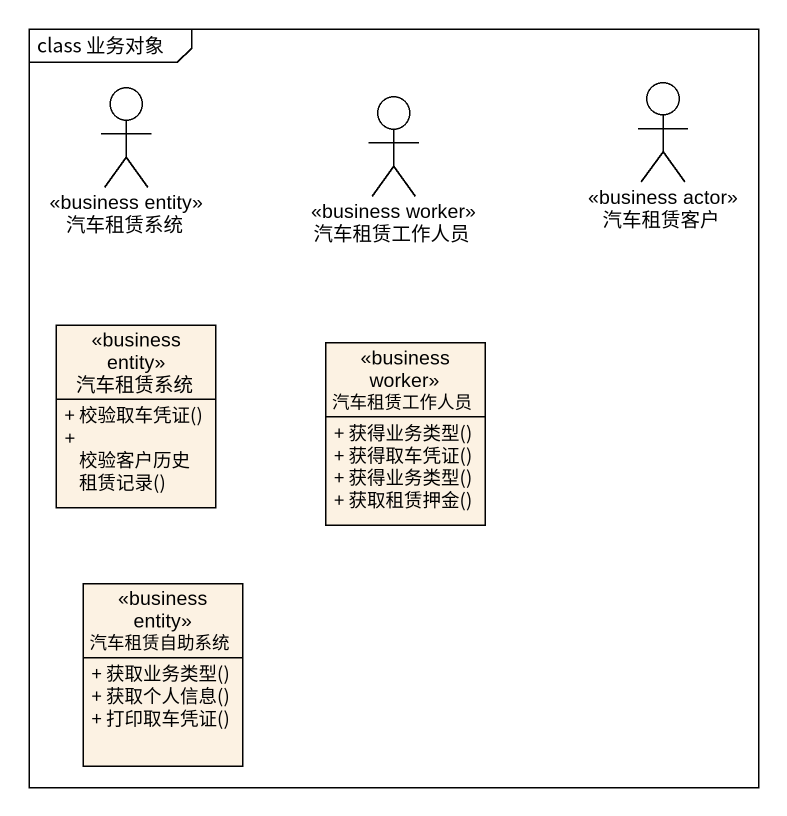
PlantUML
@startuml
mainframe class 业务对象
allowmixing
hide circle
hide empty members
skinparam classAttributeIconSize 0
actor 汽车租赁系统 <<business entity>>
actor 汽车租赁工作人员 <<business worker>>
actor 汽车租赁客户 <<business actor>>
class "汽车租赁系统" as 汽车租赁系统_2 <<business entity>> {
  + 校验取车凭证()
  + 校验客户历史租赁记录()
}
class "汽车租赁工作人员" as 汽车租赁工作人员_2 <<business worker>> {
  + 获得业务类型()
  + 获得取车凭证()
  + 获得业务类型()
  + 获取租赁押金()
}
class 汽车租赁自助系统 <<business entity>> {
  + 获取业务类型()
  + 获取个人信息()
  + 打印取车凭证()
}
@enduml
